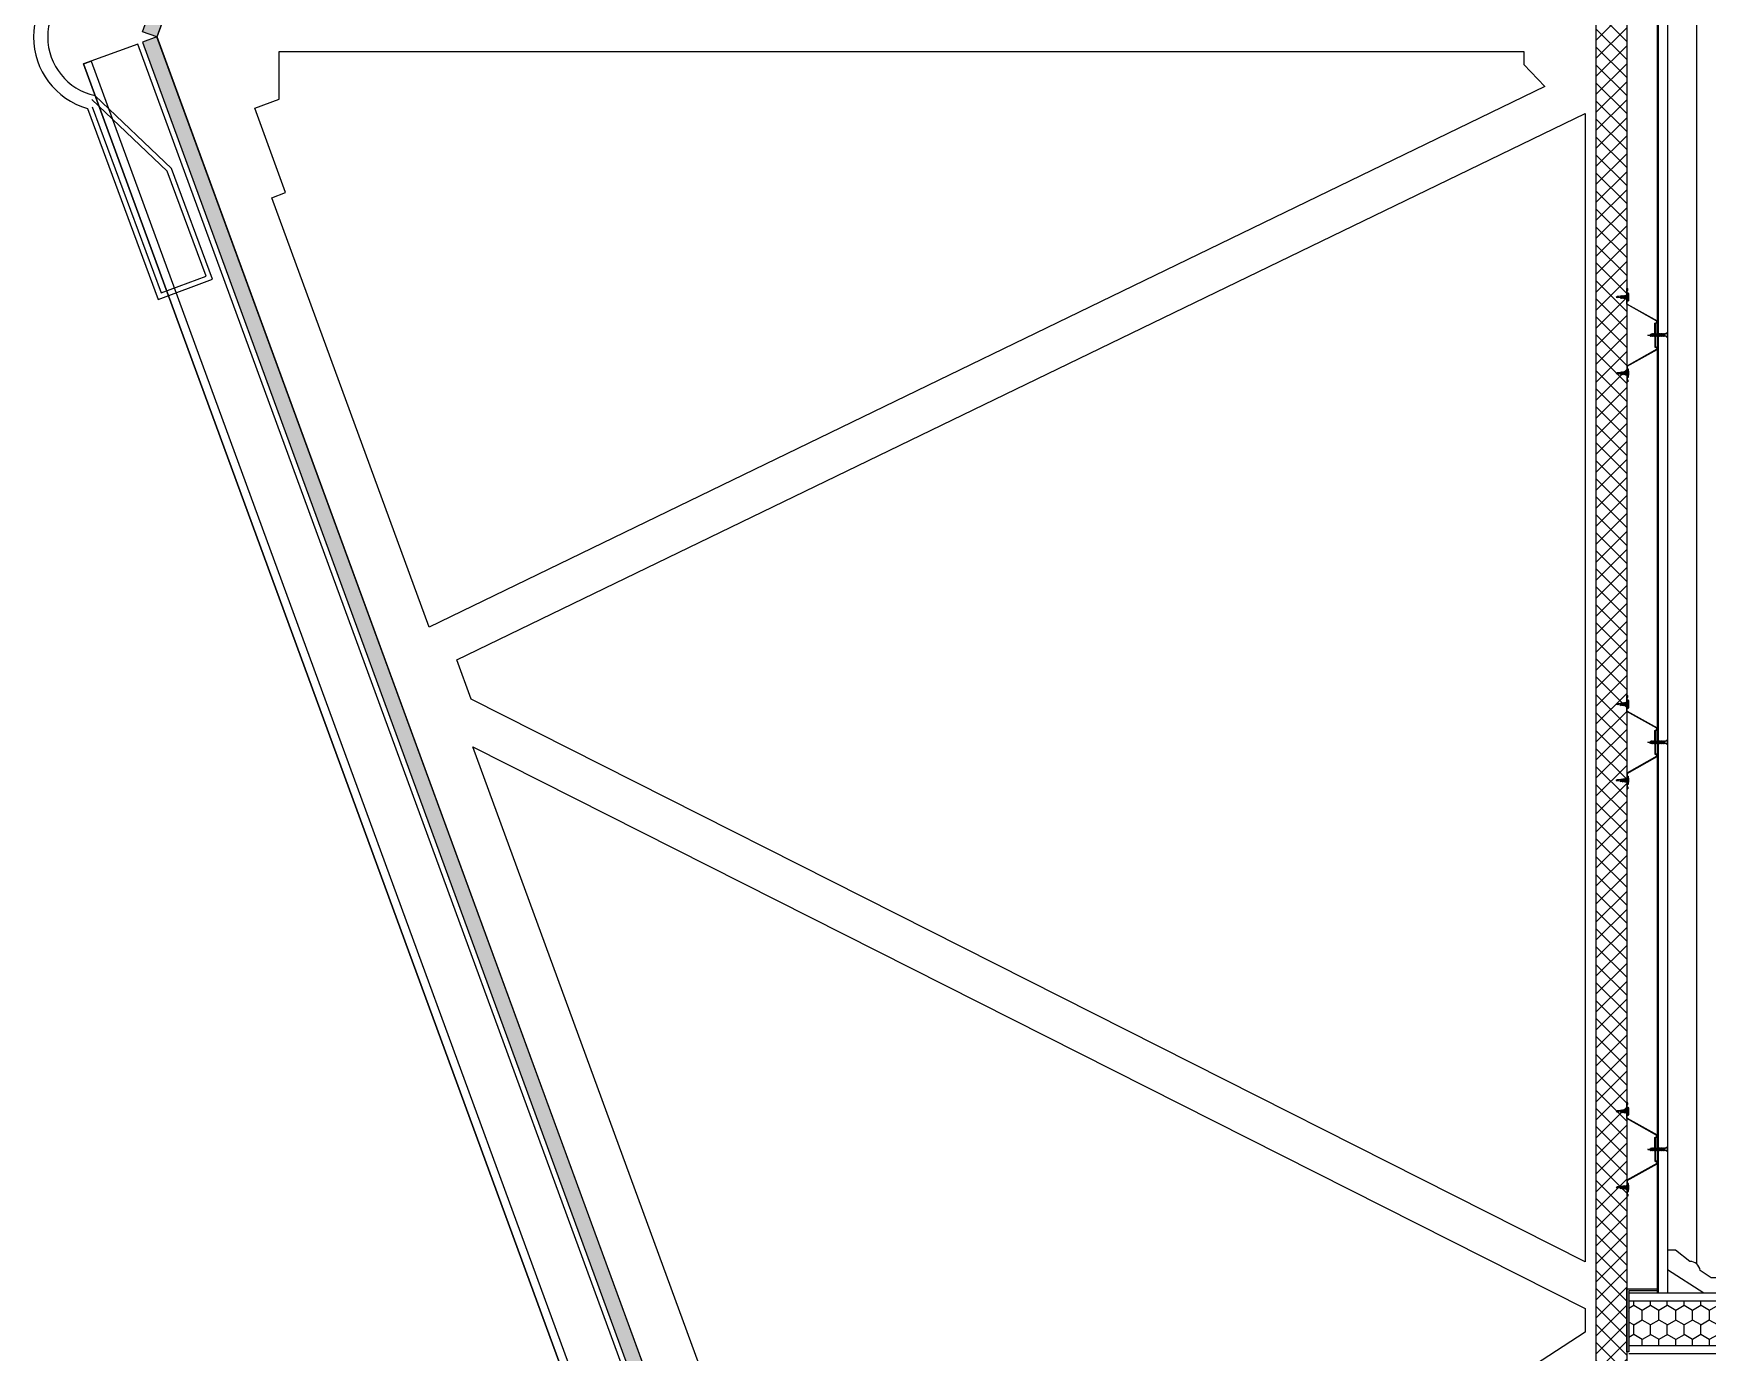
# Model space of a CAD drawing. Header units: inches. Extents: x 203 to 1065, y -1127 to 921.
# Drawn here: x 404.939 to 406.584, y 888.698 to 889.994 of the extents above; entities that cross this region are included whole.
import ezdxf

# ---------------------------------------------------------------- set-up
doc = ezdxf.new("R2010")
doc.units = ezdxf.units.IN
doc.header["$MEASUREMENT"] = 0
doc.linetypes.add('CONTINUA', pattern=[0])
for name, color, linetype in [('CORTE MUROS', 4, 'CONTINUA'), ('CORTE PERFILES Y CERCHA', 3, 'CONTINUA'), ('CORTE PROY', 8, 'CONTINUA')]:
    doc.layers.add(name, color=color, linetype=linetype)
pattern_1 = [(135.1236939, (403.875732, 448.1915297), (-0.00440986616, -0.004428948005), []), (225.1236939, (403.875732, 448.1915297), (-0.00439078432, -0.01326776217), [0.015625, -0.009375])]

msp = doc.modelspace()

# ---------------------------------------------------------------- hatches: boundary and pattern name
at = {"layer": 'CORTE MUROS', "ltscale": 0.5}
h = msp.add_hatch(dxfattribs=at)
h.set_pattern_fill('ANSI38', color=252, scale=0.05, angle=90.1237, style=0)
h.set_pattern_definition(pattern_1)
h.paths.add_polyline_path([(405.0606, 889.9907), (405.0465, 889.9959), (406.5124, 893.9964), (406.5265, 893.9913)])
h = msp.add_hatch(dxfattribs=at)
h.set_pattern_fill('ANSI38', color=252, scale=0.05, angle=90.1237, style=0)
h.set_pattern_definition(pattern_1)
h.paths.add_polyline_path([(405.0606, 889.9907), (405.0465, 889.9855), (406.5124, 885.985), (406.5265, 885.9901)])
at = {"layer": 'CORTE MUROS'}
h = msp.add_hatch(dxfattribs=at)
h.set_pattern_fill('HONEY', color=251, scale=0.003, angle=90, style=0)
h.set_pattern_definition([(90, (1627.174333, -1665.789277), (-0.008248891935, 0.0142875), [0.009525, -0.01905]), (210, (1627.174333, -1665.789277), (-0.00824889199, -0.014287499969), [0.009525, -0.01905]), (150, (1627.174333, -1665.789277), (-0.016497783924, 3.1e-11), [-0.01905, 0.009525])])
h.paths.add_polyline_path([(406.5067, 888.7487), (406.5067, 888.7047), (406.8853, 888.7047), (406.8853, 888.7487)])
at = {"layer": 'CORTE PERFILES Y CERCHA', "ltscale": 0.5}
h = msp.add_hatch(dxfattribs=at)
h.set_pattern_fill('_USER', color=251, scale=0.0125, angle=135, style=0, double=1, pattern_type=0)
h.set_pattern_definition([(135, (377.921917, 606.098404), (-0.00883883476, -0.00883883476), []), (225, (377.921917, 606.098404), (0.00883883476, -0.00883883476), [])])
h.paths.add_polyline_path([(406.4747, 886.1587), (406.4747, 893.8227), (406.5047, 893.8227), (406.5047, 886.1587)])
at = {"layer": 'CORTE PERFILES Y CERCHA'}
msp.add_hatch(color=256, dxfattribs=at).paths.add_polyline_path([(406.5047, 888.6987), (406.5047, 888.7607), (406.5225, 888.7607), (406.5227, 888.7605), (406.5229, 888.7607), (406.5347, 888.7607), (406.5347, 888.7587), (406.5067, 888.7587), (406.5067, 888.7389), (406.5065, 888.7387), (406.5067, 888.7385), (406.5067, 888.7047), (406.5067, 888.6987)])

# ---------------------------------------------------------------- linework, layer by layer
at = {"layer": 'CORTE MUROS'}
for points in [[(405.0606, 889.9907), (405.0465, 889.9959), (406.5124, 893.9964), (406.5265, 893.9913), (405.0606, 889.9907)], [(405.0606, 889.9907), (405.0465, 889.9855), (406.5124, 885.985), (406.5265, 885.9901), (405.0606, 889.9907)], [(404.9922, 889.9205), (405.0618, 889.7329), (405.1153, 889.7527), (405.0749, 889.8616), (405, 889.933)], [(404.9969, 889.9222), (405.0648, 889.7393), (405.1088, 889.7557), (405.0706, 889.8587), (404.9966, 889.9294)], [(406.5067, 888.7567), (406.8853, 888.7567), (406.8853, 888.6967), (406.5067, 888.6967)], [(406.8853, 888.7487), (406.5067, 888.7487)], [(406.8853, 888.7047), (406.5067, 888.7047)]]:
    msp.add_lwpolyline(points, dxfattribs=at)
for points in [[(404.9883, 889.9642), (406.4919, 885.8608), (406.5454, 885.8804), (405.0418, 889.9838)], [(406.4919, 885.8608), (404.9883, 889.9642), (404.9958, 889.967), (406.4994, 885.8635)]]:
    msp.add_lwpolyline(points, close=True, dxfattribs=at)
for radius, start, end in [(0.073, 105.9239, 254.0761), (0.059, 102.3006, 257.6994)]:
    msp.add_arc((405.0123, 889.9907), radius, start, end, dxfattribs=at)
at = {"layer": 'CORTE PERFILES Y CERCHA', "color": 2}
for p, q in [((406.5347, 893.7587), (406.5347, 888.7567)), ((406.5357, 893.7587), (406.5357, 888.7567)), ((406.5447, 893.7587), (406.5447, 888.7567))]:
    msp.add_line(p, q, dxfattribs=at)
at = {"layer": 'CORTE PERFILES Y CERCHA'}
for p, q in [((406.4982, 889.7359), (406.4944, 889.7351)), ((406.4944, 889.7351), (406.4952, 889.7356)), ((406.4952, 889.7351), (406.4944, 889.7351)), ((406.4944, 889.7351), (406.4952, 889.7347)), ((406.4982, 889.7359), (406.4952, 889.7356)), ((406.4952, 889.7347), (406.4952, 889.7351)), ((406.4986, 889.7343), (406.4952, 889.7347)), ((406.4986, 889.7363), (406.4982, 889.7359)), ((406.4982, 889.7359), (406.4986, 889.7343)), ((406.4986, 889.7363), (406.4991, 889.736)), ((406.499, 889.734), (406.4986, 889.7363)), ((406.499, 889.734), (406.4986, 889.7343)), ((406.499, 889.734), (406.4995, 889.7342)), ((406.4999, 889.7361), (406.4991, 889.736)), ((406.4991, 889.736), (406.4995, 889.7342)), ((406.5004, 889.7341), (406.4995, 889.7342)), ((406.5003, 889.7366), (406.4999, 889.7361)), ((406.4999, 889.7361), (406.5004, 889.7341)), ((406.5003, 889.7366), (406.5008, 889.7362)), ((406.5009, 889.7337), (406.5003, 889.7365)), ((406.5009, 889.7337), (406.5004, 889.7341)), ((406.5017, 889.7363), (406.5008, 889.7362)), ((406.5008, 889.7362), (406.5013, 889.734)), ((406.5009, 889.7337), (406.5013, 889.734)), ((406.5023, 889.7339), (406.5013, 889.734)), ((406.5021, 889.7368), (406.5017, 889.7363)), ((406.5017, 889.7363), (406.5023, 889.7339)), ((406.5021, 889.7368), (406.5026, 889.7364)), ((406.5027, 889.7334), (406.5021, 889.7368)), ((406.5027, 889.7334), (406.5023, 889.7339)), ((406.5035, 889.7365), (406.5026, 889.7364)), ((406.5026, 889.7364), (406.5032, 889.7338)), ((406.5027, 889.7334), (406.5032, 889.7338)), ((406.5042, 889.7337), (406.5032, 889.7338)), ((406.5039, 889.7371), (406.5035, 889.7365)), ((406.5035, 889.7365), (406.5042, 889.7337)), ((406.5039, 889.7371), (406.5044, 889.7366)), ((406.5047, 889.7331), (406.5039, 889.7371)), ((406.5047, 889.7331), (406.5042, 889.7337)), ((406.5051, 889.7367), (406.5044, 889.7366)), ((406.5044, 889.7366), (406.5051, 889.7336)), ((406.5047, 889.7366), (406.5047, 889.7436)), ((406.5047, 889.7331), (406.5051, 889.7336)), ((406.5047, 889.7281), (406.5047, 889.7332)), ((406.5051, 889.7367), (406.5051, 889.7436)), ((406.5051, 889.7436), (406.5052, 889.7436)), ((406.5056, 889.7386), (406.5051, 889.7381)), ((406.5051, 889.7321), (406.5051, 889.7381)), ((406.5051, 889.7367), (406.5051, 889.7336)), ((406.5051, 889.7283), (406.5051, 889.7336)), ((406.5052, 889.7417), (406.5052, 889.7436)), ((406.5052, 889.7417), (406.5056, 889.7417)), ((406.5056, 889.7417), (406.5056, 889.7436)), ((406.5056, 889.7387), (406.5056, 889.7316)), ((406.5056, 889.7386), (406.5056, 889.7317)), ((406.5064, 889.7387), (406.5064, 889.7316)), ((406.5069, 889.7351), (406.5064, 889.7351)), ((406.5056, 889.7317), (406.5051, 889.7321)), ((406.5447, 889.7003), (406.5431, 889.6989)), ((406.5447, 889.6952), (406.5447, 889.7003)), ((406.5278, 889.697), (406.5254, 889.6978)), ((406.5278, 889.697), (406.5282, 889.6987)), ((406.5281, 889.6967), (406.5278, 889.697)), ((406.5285, 889.699), (406.5281, 889.6967)), ((406.5281, 889.6967), (406.5284, 889.6968)), ((406.5285, 889.6991), (406.5282, 889.6987)), ((406.5284, 889.6968), (406.5289, 889.6987)), ((406.529, 889.6966), (406.5284, 889.6968)), ((406.5285, 889.6991), (406.5289, 889.6987)), ((406.5296, 889.6989), (406.5289, 889.6987)), ((406.529, 889.6966), (406.5296, 889.6989)), ((406.5294, 889.6963), (406.529, 889.6966)), ((406.5299, 889.6993), (406.5294, 889.6963)), ((406.5294, 889.6963), (406.5297, 889.6966)), ((406.5299, 889.6993), (406.5296, 889.6989)), ((406.5297, 889.6966), (406.5302, 889.6989)), ((406.5304, 889.6966), (406.5297, 889.6966)), ((406.5299, 889.6993), (406.5303, 889.6989)), ((406.5309, 889.6989), (406.5302, 889.6989)), ((406.5304, 889.6966), (406.5309, 889.6989)), ((406.5307, 889.6963), (406.5304, 889.6966)), ((406.5313, 889.6993), (406.5307, 889.6963)), ((406.5307, 889.6963), (406.531, 889.6966)), ((406.5313, 889.6993), (406.5309, 889.6989)), ((406.531, 889.6966), (406.5316, 889.6989)), ((406.5317, 889.6966), (406.531, 889.6966)), ((406.5313, 889.6993), (406.5316, 889.6989)), ((406.5323, 889.6989), (406.5316, 889.6989)), ((406.5317, 889.6966), (406.5323, 889.6989)), ((406.532, 889.6963), (406.5317, 889.6966)), ((406.5326, 889.6993), (406.532, 889.6963)), ((406.532, 889.6963), (406.5324, 889.6966)), ((406.5326, 889.6993), (406.5323, 889.6989)), ((406.5324, 889.6966), (406.5329, 889.6989)), ((406.5331, 889.6966), (406.5324, 889.6966)), ((406.5326, 889.6993), (406.5329, 889.6989)), ((406.5336, 889.6989), (406.5329, 889.6989)), ((406.5331, 889.6966), (406.5336, 889.6989)), ((406.5334, 889.6963), (406.5331, 889.6966)), ((406.534, 889.6993), (406.5334, 889.6963)), ((406.5334, 889.6963), (406.5337, 889.6966)), ((406.534, 889.6993), (406.5336, 889.6989)), ((406.5337, 889.6966), (406.5343, 889.6989)), ((406.5344, 889.6966), (406.5337, 889.6966)), ((406.534, 889.6993), (406.5343, 889.6989)), ((406.535, 889.6989), (406.5343, 889.6989)), ((406.5344, 889.6966), (406.535, 889.6989)), ((406.5347, 889.6963), (406.5344, 889.6966)), ((406.5353, 889.6993), (406.5347, 889.6963)), ((406.5347, 889.6963), (406.5351, 889.6966)), ((406.5353, 889.6993), (406.535, 889.6989)), ((406.5351, 889.6966), (406.5356, 889.6989)), ((406.5358, 889.6966), (406.5351, 889.6966)), ((406.5353, 889.6993), (406.5356, 889.6989)), ((406.5364, 889.6989), (406.5356, 889.6989)), ((406.5364, 889.6989), (406.5356, 889.6989)), ((406.5358, 889.6966), (406.5364, 889.6989)), ((406.5358, 889.6966), (406.5364, 889.6989)), ((406.5361, 889.6963), (406.5358, 889.6966)), ((406.5367, 889.6993), (406.5361, 889.6963)), ((406.5361, 889.6963), (406.5365, 889.6966)), ((406.5367, 889.6993), (406.5364, 889.6989)), ((406.5365, 889.6966), (406.537, 889.6989)), ((406.5372, 889.6966), (406.5365, 889.6966)), ((406.5367, 889.6993), (406.537, 889.6989)), ((406.5377, 889.6989), (406.537, 889.6989)), ((406.5372, 889.6966), (406.5377, 889.6989)), ((406.5372, 889.6966), (406.5377, 889.6989)), ((406.5372, 889.6966), (406.5377, 889.6989)), ((406.5375, 889.6963), (406.5372, 889.6966)), ((406.5381, 889.6993), (406.5375, 889.6963)), ((406.5375, 889.6963), (406.5378, 889.6966)), ((406.5381, 889.6993), (406.5377, 889.6989)), ((406.5378, 889.6966), (406.5384, 889.6989)), ((406.5385, 889.6966), (406.5378, 889.6966)), ((406.5381, 889.6993), (406.5384, 889.6989)), ((406.5391, 889.6989), (406.5384, 889.6989)), ((406.5385, 889.6966), (406.5391, 889.6989)), ((406.5385, 889.6966), (406.5391, 889.6989)), ((406.5385, 889.6966), (406.5391, 889.6989)), ((406.5388, 889.6963), (406.5385, 889.6966)), ((406.5394, 889.6993), (406.5388, 889.6963)), ((406.5388, 889.6963), (406.5392, 889.6966)), ((406.5394, 889.6993), (406.5391, 889.6989)), ((406.5392, 889.6966), (406.5397, 889.6989)), ((406.5398, 889.6966), (406.5392, 889.6966)), ((406.5394, 889.6993), (406.5397, 889.6989)), ((406.5404, 889.6989), (406.5397, 889.6989)), ((406.5398, 889.6966), (406.5404, 889.6989)), ((406.5402, 889.6963), (406.5398, 889.6966)), ((406.5407, 889.6993), (406.5402, 889.6963)), ((406.5402, 889.6963), (406.5405, 889.6966)), ((406.5407, 889.6993), (406.5404, 889.6989)), ((406.5407, 889.6993), (406.5404, 889.6989)), ((406.5405, 889.6966), (406.5411, 889.6989)), ((406.5412, 889.6966), (406.5405, 889.6966)), ((406.5407, 889.6993), (406.5411, 889.6989)), ((406.5407, 889.6993), (406.5411, 889.6989)), ((406.5418, 889.6989), (406.5411, 889.6989)), ((406.5412, 889.6966), (406.5418, 889.6989)), ((406.5415, 889.6963), (406.5412, 889.6966)), ((406.5421, 889.6993), (406.5415, 889.6963)), ((406.5415, 889.6963), (406.5419, 889.6966)), ((406.5421, 889.6993), (406.5418, 889.6989)), ((406.5421, 889.6993), (406.5418, 889.6989)), ((406.5419, 889.6966), (406.5424, 889.6989)), ((406.5424, 889.6966), (406.5419, 889.6966)), ((406.5431, 889.6966), (406.5419, 889.6966)), ((406.5421, 889.6993), (406.5424, 889.6989)), ((406.5421, 889.6993), (406.5424, 889.6989)), ((406.543, 889.6989), (406.5424, 889.6989)), ((406.5431, 889.6989), (406.5424, 889.6989)), ((406.5447, 889.6952), (406.5431, 889.6966)), ((406.5447, 889.6978), (406.5443, 889.6978)), ((406.5047, 889.6674), (406.5047, 889.6623)), ((406.5051, 889.6672), (406.5051, 889.6619)), ((406.4944, 889.6604), (406.4952, 889.6608)), ((406.4952, 889.6604), (406.4944, 889.6604)), ((406.4944, 889.6604), (406.4952, 889.6599)), ((406.4982, 889.6596), (406.4944, 889.6604)), ((406.4986, 889.6612), (406.4952, 889.6608)), ((406.4952, 889.6608), (406.4952, 889.6604)), ((406.4982, 889.6596), (406.4952, 889.6599)), ((406.4982, 889.6596), (406.4986, 889.6612)), ((406.4986, 889.6592), (406.4982, 889.6596)), ((406.499, 889.6615), (406.4986, 889.6592)), ((406.499, 889.6615), (406.4986, 889.6612)), ((406.4986, 889.6592), (406.4991, 889.6595)), ((406.499, 889.6615), (406.4995, 889.6613)), ((406.4991, 889.6595), (406.4995, 889.6613)), ((406.4999, 889.6594), (406.4991, 889.6595)), ((406.5004, 889.6614), (406.4995, 889.6613)), ((406.4999, 889.6594), (406.5004, 889.6614)), ((406.5003, 889.659), (406.4999, 889.6594)), ((406.5009, 889.6618), (406.5003, 889.659)), ((406.5003, 889.659), (406.5008, 889.6593)), ((406.5009, 889.6618), (406.5004, 889.6614)), ((406.5008, 889.6593), (406.5013, 889.6615)), ((406.5017, 889.6592), (406.5008, 889.6593)), ((406.5009, 889.6618), (406.5013, 889.6615)), ((406.5023, 889.6616), (406.5013, 889.6615)), ((406.5017, 889.6592), (406.5023, 889.6616)), ((406.5021, 889.6587), (406.5017, 889.6592)), ((406.5027, 889.6621), (406.5021, 889.6587)), ((406.5021, 889.6587), (406.5026, 889.6591)), ((406.5027, 889.6621), (406.5023, 889.6616)), ((406.5026, 889.6591), (406.5032, 889.6617)), ((406.5035, 889.659), (406.5026, 889.6591)), ((406.5027, 889.6621), (406.5032, 889.6617)), ((406.5042, 889.6618), (406.5032, 889.6617)), ((406.5035, 889.659), (406.5042, 889.6618)), ((406.5039, 889.6584), (406.5035, 889.659)), ((406.5047, 889.6624), (406.5039, 889.6584)), ((406.5039, 889.6584), (406.5044, 889.6589)), ((406.5047, 889.6624), (406.5042, 889.6618)), ((406.5044, 889.6589), (406.5051, 889.6619)), ((406.5051, 889.6588), (406.5044, 889.6589)), ((406.5047, 889.6624), (406.5051, 889.6619)), ((406.5047, 889.6589), (406.5047, 889.6519)), ((406.5056, 889.6638), (406.5051, 889.6634)), ((406.5051, 889.6634), (406.5051, 889.6619)), ((406.5051, 889.6588), (406.5051, 889.6619)), ((406.5051, 889.6588), (406.5051, 889.6519)), ((406.5051, 889.6588), (406.5051, 889.6574)), ((406.5056, 889.6569), (406.5051, 889.6574)), ((406.5051, 889.6519), (406.5052, 889.6519)), ((406.5052, 889.6538), (406.5052, 889.6519)), ((406.5052, 889.6538), (406.5056, 889.6538)), ((406.5056, 889.6568), (406.5056, 889.6639)), ((406.5056, 889.6569), (406.5056, 889.6638)), ((406.5056, 889.6538), (406.5056, 889.6519)), ((406.5064, 889.6568), (406.5064, 889.6639)), ((406.5069, 889.6604), (406.5064, 889.6604)), ((406.5047, 889.3366), (406.5047, 889.3436)), ((406.5051, 889.3367), (406.5051, 889.3436)), ((406.5051, 889.3436), (406.5052, 889.3436)), ((406.5056, 889.3386), (406.5051, 889.3381)), ((406.5051, 889.3321), (406.5051, 889.3381)), ((406.5052, 889.3417), (406.5052, 889.3436)), ((406.5052, 889.3417), (406.5056, 889.3417)), ((406.5056, 889.3417), (406.5056, 889.3436)), ((406.5056, 889.3387), (406.5056, 889.3316)), ((406.5056, 889.3386), (406.5056, 889.3317)), ((406.5064, 889.3387), (406.5064, 889.3316)), ((406.4982, 889.3359), (406.4944, 889.3351)), ((406.4944, 889.3351), (406.4952, 889.3356)), ((406.4952, 889.3351), (406.4944, 889.3351)), ((406.4944, 889.3351), (406.4952, 889.3347)), ((406.4982, 889.3359), (406.4952, 889.3356)), ((406.4952, 889.3347), (406.4952, 889.3351)), ((406.4986, 889.3343), (406.4952, 889.3347)), ((406.4986, 889.3363), (406.4982, 889.3359)), ((406.4982, 889.3359), (406.4986, 889.3343)), ((406.4986, 889.3363), (406.4991, 889.336)), ((406.499, 889.334), (406.4986, 889.3363)), ((406.499, 889.334), (406.4986, 889.3343)), ((406.499, 889.334), (406.4995, 889.3342)), ((406.4999, 889.3361), (406.4991, 889.336)), ((406.4991, 889.336), (406.4995, 889.3342)), ((406.5004, 889.3341), (406.4995, 889.3342)), ((406.5003, 889.3366), (406.4999, 889.3361)), ((406.4999, 889.3361), (406.5004, 889.3341)), ((406.5003, 889.3366), (406.5008, 889.3362)), ((406.5009, 889.3337), (406.5003, 889.3365)), ((406.5009, 889.3337), (406.5004, 889.3341)), ((406.5017, 889.3363), (406.5008, 889.3362)), ((406.5008, 889.3362), (406.5013, 889.334)), ((406.5009, 889.3337), (406.5013, 889.334)), ((406.5023, 889.3339), (406.5013, 889.334)), ((406.5021, 889.3368), (406.5017, 889.3363)), ((406.5017, 889.3363), (406.5023, 889.3339)), ((406.5021, 889.3368), (406.5026, 889.3364)), ((406.5027, 889.3334), (406.5021, 889.3368)), ((406.5027, 889.3334), (406.5023, 889.3339)), ((406.5035, 889.3365), (406.5026, 889.3364)), ((406.5026, 889.3364), (406.5032, 889.3338)), ((406.5027, 889.3334), (406.5032, 889.3338)), ((406.5042, 889.3337), (406.5032, 889.3338)), ((406.5039, 889.3371), (406.5035, 889.3365)), ((406.5035, 889.3365), (406.5042, 889.3337)), ((406.5039, 889.3371), (406.5044, 889.3366)), ((406.5047, 889.3331), (406.5039, 889.3371)), ((406.5047, 889.3331), (406.5042, 889.3337)), ((406.5051, 889.3367), (406.5044, 889.3366)), ((406.5044, 889.3366), (406.5051, 889.3336)), ((406.5047, 889.3331), (406.5051, 889.3336)), ((406.5047, 889.3281), (406.5047, 889.3332)), ((406.5051, 889.3367), (406.5051, 889.3336)), ((406.5051, 889.3283), (406.5051, 889.3336)), ((406.5056, 889.3317), (406.5051, 889.3321)), ((406.5069, 889.3351), (406.5064, 889.3351)), ((406.5278, 889.297), (406.5254, 889.2978)), ((406.5278, 889.297), (406.5282, 889.2987)), ((406.5281, 889.2967), (406.5278, 889.297)), ((406.5285, 889.299), (406.5281, 889.2967)), ((406.5281, 889.2967), (406.5284, 889.2968)), ((406.5285, 889.2991), (406.5282, 889.2987)), ((406.5284, 889.2968), (406.5289, 889.2987)), ((406.529, 889.2966), (406.5284, 889.2968)), ((406.5285, 889.2991), (406.5289, 889.2987)), ((406.5296, 889.2989), (406.5289, 889.2987)), ((406.529, 889.2966), (406.5296, 889.2989)), ((406.5294, 889.2963), (406.529, 889.2966)), ((406.5299, 889.2993), (406.5294, 889.2963)), ((406.5294, 889.2963), (406.5297, 889.2966)), ((406.5299, 889.2993), (406.5296, 889.2989)), ((406.5297, 889.2966), (406.5302, 889.2989)), ((406.5304, 889.2966), (406.5297, 889.2966)), ((406.5299, 889.2993), (406.5303, 889.2989)), ((406.5309, 889.2989), (406.5302, 889.2989)), ((406.5304, 889.2966), (406.5309, 889.2989)), ((406.5307, 889.2963), (406.5304, 889.2966)), ((406.5313, 889.2993), (406.5307, 889.2963)), ((406.5307, 889.2963), (406.531, 889.2966)), ((406.5313, 889.2993), (406.5309, 889.2989)), ((406.531, 889.2966), (406.5316, 889.2989)), ((406.5317, 889.2966), (406.531, 889.2966)), ((406.5313, 889.2993), (406.5316, 889.2989)), ((406.5323, 889.2989), (406.5316, 889.2989)), ((406.5317, 889.2966), (406.5323, 889.2989)), ((406.532, 889.2963), (406.5317, 889.2966)), ((406.5326, 889.2993), (406.532, 889.2963)), ((406.532, 889.2963), (406.5324, 889.2966)), ((406.5326, 889.2993), (406.5323, 889.2989)), ((406.5324, 889.2966), (406.5329, 889.2989)), ((406.5331, 889.2966), (406.5324, 889.2966)), ((406.5326, 889.2993), (406.5329, 889.2989)), ((406.5336, 889.2989), (406.5329, 889.2989)), ((406.5331, 889.2966), (406.5336, 889.2989)), ((406.5334, 889.2963), (406.5331, 889.2966)), ((406.534, 889.2993), (406.5334, 889.2963)), ((406.5334, 889.2963), (406.5337, 889.2966)), ((406.534, 889.2993), (406.5336, 889.2989)), ((406.5337, 889.2966), (406.5343, 889.2989)), ((406.5344, 889.2966), (406.5337, 889.2966)), ((406.534, 889.2993), (406.5343, 889.2989)), ((406.535, 889.2989), (406.5343, 889.2989)), ((406.5344, 889.2966), (406.535, 889.2989)), ((406.5347, 889.2963), (406.5344, 889.2966)), ((406.5353, 889.2993), (406.5347, 889.2963)), ((406.5347, 889.2963), (406.5351, 889.2966)), ((406.5353, 889.2993), (406.535, 889.2989)), ((406.5351, 889.2966), (406.5356, 889.2989)), ((406.5358, 889.2966), (406.5351, 889.2966)), ((406.5353, 889.2993), (406.5356, 889.2989)), ((406.5364, 889.2989), (406.5356, 889.2989)), ((406.5364, 889.2989), (406.5356, 889.2989)), ((406.5358, 889.2966), (406.5364, 889.2989)), ((406.5358, 889.2966), (406.5364, 889.2989)), ((406.5361, 889.2963), (406.5358, 889.2966)), ((406.5367, 889.2993), (406.5361, 889.2963)), ((406.5361, 889.2963), (406.5365, 889.2966)), ((406.5367, 889.2993), (406.5364, 889.2989)), ((406.5365, 889.2966), (406.537, 889.2989)), ((406.5372, 889.2966), (406.5365, 889.2966)), ((406.5367, 889.2993), (406.537, 889.2989)), ((406.5377, 889.2989), (406.537, 889.2989)), ((406.5372, 889.2966), (406.5377, 889.2989)), ((406.5372, 889.2966), (406.5377, 889.2989)), ((406.5372, 889.2966), (406.5377, 889.2989)), ((406.5375, 889.2963), (406.5372, 889.2966)), ((406.5381, 889.2993), (406.5375, 889.2963)), ((406.5375, 889.2963), (406.5378, 889.2966)), ((406.5381, 889.2993), (406.5377, 889.2989)), ((406.5378, 889.2966), (406.5384, 889.2989)), ((406.5385, 889.2966), (406.5378, 889.2966)), ((406.5381, 889.2993), (406.5384, 889.2989)), ((406.5391, 889.2989), (406.5384, 889.2989)), ((406.5385, 889.2966), (406.5391, 889.2989)), ((406.5385, 889.2966), (406.5391, 889.2989)), ((406.5385, 889.2966), (406.5391, 889.2989)), ((406.5388, 889.2963), (406.5385, 889.2966)), ((406.5394, 889.2993), (406.5388, 889.2963)), ((406.5388, 889.2963), (406.5392, 889.2966)), ((406.5394, 889.2993), (406.5391, 889.2989)), ((406.5392, 889.2966), (406.5397, 889.2989)), ((406.5398, 889.2966), (406.5392, 889.2966)), ((406.5394, 889.2993), (406.5397, 889.2989)), ((406.5404, 889.2989), (406.5397, 889.2989)), ((406.5398, 889.2966), (406.5404, 889.2989)), ((406.5402, 889.2963), (406.5398, 889.2966)), ((406.5407, 889.2993), (406.5402, 889.2963)), ((406.5402, 889.2963), (406.5405, 889.2966)), ((406.5407, 889.2993), (406.5404, 889.2989)), ((406.5407, 889.2993), (406.5404, 889.2989)), ((406.5405, 889.2966), (406.5411, 889.2989)), ((406.5412, 889.2966), (406.5405, 889.2966)), ((406.5407, 889.2993), (406.5411, 889.2989)), ((406.5407, 889.2993), (406.5411, 889.2989)), ((406.5418, 889.2989), (406.5411, 889.2989)), ((406.5412, 889.2966), (406.5418, 889.2989)), ((406.5415, 889.2963), (406.5412, 889.2966)), ((406.5421, 889.2993), (406.5415, 889.2963)), ((406.5415, 889.2963), (406.5419, 889.2966)), ((406.5421, 889.2993), (406.5418, 889.2989)), ((406.5421, 889.2993), (406.5418, 889.2989)), ((406.5419, 889.2966), (406.5424, 889.2989)), ((406.5424, 889.2966), (406.5419, 889.2966)), ((406.5431, 889.2966), (406.5419, 889.2966)), ((406.5421, 889.2993), (406.5424, 889.2989)), ((406.5421, 889.2993), (406.5424, 889.2989)), ((406.543, 889.2989), (406.5424, 889.2989)), ((406.5431, 889.2989), (406.5424, 889.2989)), ((406.5447, 889.3003), (406.5431, 889.2989)), ((406.5447, 889.2952), (406.5431, 889.2966)), ((406.5447, 889.2978), (406.5443, 889.2978)), ((406.5447, 889.2952), (406.5447, 889.3003)), ((406.4944, 889.2604), (406.4952, 889.2608)), ((406.4952, 889.2604), (406.4944, 889.2604)), ((406.4944, 889.2604), (406.4952, 889.2599)), ((406.4982, 889.2596), (406.4944, 889.2604)), ((406.4986, 889.2612), (406.4952, 889.2608)), ((406.4952, 889.2608), (406.4952, 889.2604)), ((406.4982, 889.2596), (406.4952, 889.2599)), ((406.4982, 889.2596), (406.4986, 889.2612)), ((406.4986, 889.2592), (406.4982, 889.2596)), ((406.499, 889.2615), (406.4986, 889.2592)), ((406.499, 889.2615), (406.4986, 889.2612)), ((406.4986, 889.2592), (406.4991, 889.2595)), ((406.499, 889.2615), (406.4995, 889.2613)), ((406.4991, 889.2595), (406.4995, 889.2613)), ((406.4999, 889.2594), (406.4991, 889.2595)), ((406.5004, 889.2614), (406.4995, 889.2613)), ((406.4999, 889.2594), (406.5004, 889.2614)), ((406.5003, 889.259), (406.4999, 889.2594)), ((406.5009, 889.2618), (406.5003, 889.259)), ((406.5003, 889.259), (406.5008, 889.2593)), ((406.5009, 889.2618), (406.5004, 889.2614)), ((406.5008, 889.2593), (406.5013, 889.2615)), ((406.5017, 889.2592), (406.5008, 889.2593)), ((406.5009, 889.2618), (406.5013, 889.2615)), ((406.5023, 889.2616), (406.5013, 889.2615)), ((406.5017, 889.2592), (406.5023, 889.2616)), ((406.5021, 889.2587), (406.5017, 889.2592)), ((406.5027, 889.2621), (406.5021, 889.2587)), ((406.5021, 889.2587), (406.5026, 889.2591)), ((406.5027, 889.2621), (406.5023, 889.2616)), ((406.5026, 889.2591), (406.5032, 889.2617)), ((406.5035, 889.259), (406.5026, 889.2591)), ((406.5027, 889.2621), (406.5032, 889.2617)), ((406.5042, 889.2618), (406.5032, 889.2617)), ((406.5035, 889.259), (406.5042, 889.2618)), ((406.5039, 889.2584), (406.5035, 889.259)), ((406.5047, 889.2624), (406.5039, 889.2584)), ((406.5039, 889.2584), (406.5044, 889.2589)), ((406.5047, 889.2624), (406.5042, 889.2618)), ((406.5044, 889.2589), (406.5051, 889.2619)), ((406.5051, 889.2588), (406.5044, 889.2589)), ((406.5047, 889.2674), (406.5047, 889.2623)), ((406.5047, 889.2624), (406.5051, 889.2619)), ((406.5047, 889.2589), (406.5047, 889.2519)), ((406.5051, 889.2672), (406.5051, 889.2619)), ((406.5056, 889.2638), (406.5051, 889.2634)), ((406.5051, 889.2634), (406.5051, 889.2619)), ((406.5051, 889.2588), (406.5051, 889.2619)), ((406.5051, 889.2588), (406.5051, 889.2519)), ((406.5051, 889.2588), (406.5051, 889.2574)), ((406.5056, 889.2569), (406.5051, 889.2574)), ((406.5056, 889.2568), (406.5056, 889.2639)), ((406.5056, 889.2569), (406.5056, 889.2638)), ((406.5064, 889.2568), (406.5064, 889.2639)), ((406.5069, 889.2604), (406.5064, 889.2604)), ((406.5051, 889.2519), (406.5052, 889.2519)), ((406.5052, 889.2538), (406.5052, 889.2519)), ((406.5052, 889.2538), (406.5056, 889.2538)), ((406.5056, 889.2538), (406.5056, 889.2519)), ((406.5047, 888.9366), (406.5047, 888.9436)), ((406.5051, 888.9367), (406.5051, 888.9436)), ((406.5051, 888.9436), (406.5052, 888.9436)), ((406.5052, 888.9417), (406.5052, 888.9436)), ((406.5056, 888.9417), (406.5056, 888.9436)), ((406.4982, 888.9359), (406.4944, 888.9351)), ((406.4944, 888.9351), (406.4952, 888.9356)), ((406.4952, 888.9351), (406.4944, 888.9351)), ((406.4944, 888.9351), (406.4952, 888.9347)), ((406.4982, 888.9359), (406.4952, 888.9356)), ((406.4952, 888.9347), (406.4952, 888.9351)), ((406.4986, 888.9343), (406.4952, 888.9347)), ((406.4986, 888.9363), (406.4982, 888.9359)), ((406.4982, 888.9359), (406.4986, 888.9343)), ((406.4986, 888.9363), (406.4991, 888.936)), ((406.499, 888.934), (406.4986, 888.9363)), ((406.499, 888.934), (406.4986, 888.9343)), ((406.499, 888.934), (406.4995, 888.9342)), ((406.4999, 888.9361), (406.4991, 888.936)), ((406.4991, 888.936), (406.4995, 888.9342)), ((406.5004, 888.9341), (406.4995, 888.9342)), ((406.5003, 888.9366), (406.4999, 888.9361)), ((406.4999, 888.9361), (406.5004, 888.9341)), ((406.5003, 888.9366), (406.5008, 888.9362)), ((406.5009, 888.9337), (406.5003, 888.9365)), ((406.5009, 888.9337), (406.5004, 888.9341)), ((406.5017, 888.9363), (406.5008, 888.9362)), ((406.5008, 888.9362), (406.5013, 888.934)), ((406.5009, 888.9337), (406.5013, 888.934)), ((406.5023, 888.9339), (406.5013, 888.934)), ((406.5021, 888.9368), (406.5017, 888.9363)), ((406.5017, 888.9363), (406.5023, 888.9339)), ((406.5021, 888.9368), (406.5026, 888.9364)), ((406.5027, 888.9334), (406.5021, 888.9368)), ((406.5027, 888.9334), (406.5023, 888.9339)), ((406.5035, 888.9365), (406.5026, 888.9364)), ((406.5026, 888.9364), (406.5032, 888.9338)), ((406.5027, 888.9334), (406.5032, 888.9338)), ((406.5042, 888.9337), (406.5032, 888.9338)), ((406.5039, 888.9371), (406.5035, 888.9365)), ((406.5035, 888.9365), (406.5042, 888.9337)), ((406.5039, 888.9371), (406.5044, 888.9366)), ((406.5047, 888.9331), (406.5039, 888.9371)), ((406.5047, 888.9331), (406.5042, 888.9337)), ((406.5051, 888.9367), (406.5044, 888.9366)), ((406.5044, 888.9366), (406.5051, 888.9336)), ((406.5047, 888.9331), (406.5051, 888.9336)), ((406.5047, 888.9281), (406.5047, 888.9332)), ((406.5056, 888.9386), (406.5051, 888.9381)), ((406.5051, 888.9321), (406.5051, 888.9381)), ((406.5051, 888.9367), (406.5051, 888.9336)), ((406.5051, 888.9283), (406.5051, 888.9336)), ((406.5056, 888.9317), (406.5051, 888.9321)), ((406.5052, 888.9417), (406.5056, 888.9417)), ((406.5056, 888.9387), (406.5056, 888.9316)), ((406.5056, 888.9386), (406.5056, 888.9317)), ((406.5064, 888.9387), (406.5064, 888.9316)), ((406.5069, 888.9351), (406.5064, 888.9351)), ((406.5278, 888.897), (406.5254, 888.8978)), ((406.5278, 888.897), (406.5282, 888.8987)), ((406.5281, 888.8967), (406.5278, 888.897)), ((406.5285, 888.899), (406.5281, 888.8967)), ((406.5281, 888.8967), (406.5284, 888.8968)), ((406.5285, 888.8991), (406.5282, 888.8987)), ((406.5284, 888.8968), (406.5289, 888.8987)), ((406.529, 888.8966), (406.5284, 888.8968)), ((406.5285, 888.8991), (406.5289, 888.8987)), ((406.5296, 888.8989), (406.5289, 888.8987)), ((406.529, 888.8966), (406.5296, 888.8989)), ((406.5294, 888.8963), (406.529, 888.8966)), ((406.5299, 888.8993), (406.5294, 888.8963)), ((406.5294, 888.8963), (406.5297, 888.8966)), ((406.5299, 888.8993), (406.5296, 888.8989)), ((406.5297, 888.8966), (406.5302, 888.8989)), ((406.5304, 888.8966), (406.5297, 888.8966)), ((406.5299, 888.8993), (406.5303, 888.8989)), ((406.5309, 888.8989), (406.5302, 888.8989)), ((406.5304, 888.8966), (406.5309, 888.8989)), ((406.5307, 888.8963), (406.5304, 888.8966)), ((406.5313, 888.8993), (406.5307, 888.8963)), ((406.5307, 888.8963), (406.531, 888.8966)), ((406.5313, 888.8993), (406.5309, 888.8989)), ((406.531, 888.8966), (406.5316, 888.8989)), ((406.5317, 888.8966), (406.531, 888.8966)), ((406.5313, 888.8993), (406.5316, 888.8989)), ((406.5323, 888.8989), (406.5316, 888.8989)), ((406.5317, 888.8966), (406.5323, 888.8989)), ((406.532, 888.8963), (406.5317, 888.8966)), ((406.5326, 888.8993), (406.532, 888.8963)), ((406.532, 888.8963), (406.5324, 888.8966)), ((406.5326, 888.8993), (406.5323, 888.8989)), ((406.5324, 888.8966), (406.5329, 888.8989)), ((406.5331, 888.8966), (406.5324, 888.8966)), ((406.5326, 888.8993), (406.5329, 888.8989)), ((406.5336, 888.8989), (406.5329, 888.8989)), ((406.5331, 888.8966), (406.5336, 888.8989)), ((406.5334, 888.8963), (406.5331, 888.8966)), ((406.534, 888.8993), (406.5334, 888.8963)), ((406.5334, 888.8963), (406.5337, 888.8966)), ((406.534, 888.8993), (406.5336, 888.8989)), ((406.5337, 888.8966), (406.5343, 888.8989)), ((406.5344, 888.8966), (406.5337, 888.8966)), ((406.534, 888.8993), (406.5343, 888.8989)), ((406.535, 888.8989), (406.5343, 888.8989)), ((406.5344, 888.8966), (406.535, 888.8989)), ((406.5347, 888.8963), (406.5344, 888.8966)), ((406.5353, 888.8993), (406.5347, 888.8963)), ((406.5347, 888.8963), (406.5351, 888.8966)), ((406.5353, 888.8993), (406.535, 888.8989)), ((406.5351, 888.8966), (406.5356, 888.8989)), ((406.5358, 888.8966), (406.5351, 888.8966)), ((406.5353, 888.8993), (406.5356, 888.8989)), ((406.5364, 888.8989), (406.5356, 888.8989)), ((406.5364, 888.8989), (406.5356, 888.8989)), ((406.5358, 888.8966), (406.5364, 888.8989)), ((406.5358, 888.8966), (406.5364, 888.8989)), ((406.5361, 888.8963), (406.5358, 888.8966)), ((406.5367, 888.8993), (406.5361, 888.8963)), ((406.5361, 888.8963), (406.5365, 888.8966)), ((406.5367, 888.8993), (406.5364, 888.8989)), ((406.5365, 888.8966), (406.537, 888.8989)), ((406.5372, 888.8966), (406.5365, 888.8966)), ((406.5367, 888.8993), (406.537, 888.8989)), ((406.5377, 888.8989), (406.537, 888.8989)), ((406.5372, 888.8966), (406.5377, 888.8989)), ((406.5372, 888.8966), (406.5377, 888.8989)), ((406.5372, 888.8966), (406.5377, 888.8989)), ((406.5375, 888.8963), (406.5372, 888.8966)), ((406.5381, 888.8993), (406.5375, 888.8963)), ((406.5375, 888.8963), (406.5378, 888.8966)), ((406.5381, 888.8993), (406.5377, 888.8989)), ((406.5378, 888.8966), (406.5384, 888.8989)), ((406.5385, 888.8966), (406.5378, 888.8966)), ((406.5381, 888.8993), (406.5384, 888.8989)), ((406.5391, 888.8989), (406.5384, 888.8989)), ((406.5385, 888.8966), (406.5391, 888.8989)), ((406.5385, 888.8966), (406.5391, 888.8989)), ((406.5385, 888.8966), (406.5391, 888.8989)), ((406.5388, 888.8963), (406.5385, 888.8966)), ((406.5394, 888.8993), (406.5388, 888.8963)), ((406.5388, 888.8963), (406.5392, 888.8966)), ((406.5394, 888.8993), (406.5391, 888.8989)), ((406.5392, 888.8966), (406.5397, 888.8989)), ((406.5398, 888.8966), (406.5392, 888.8966)), ((406.5394, 888.8993), (406.5397, 888.8989)), ((406.5404, 888.8989), (406.5397, 888.8989)), ((406.5398, 888.8966), (406.5404, 888.8989)), ((406.5402, 888.8963), (406.5398, 888.8966)), ((406.5407, 888.8993), (406.5402, 888.8963)), ((406.5402, 888.8963), (406.5405, 888.8966)), ((406.5407, 888.8993), (406.5404, 888.8989)), ((406.5407, 888.8993), (406.5404, 888.8989)), ((406.5405, 888.8966), (406.5411, 888.8989)), ((406.5412, 888.8966), (406.5405, 888.8966)), ((406.5407, 888.8993), (406.5411, 888.8989)), ((406.5407, 888.8993), (406.5411, 888.8989)), ((406.5418, 888.8989), (406.5411, 888.8989)), ((406.5412, 888.8966), (406.5418, 888.8989)), ((406.5415, 888.8963), (406.5412, 888.8966)), ((406.5421, 888.8993), (406.5415, 888.8963)), ((406.5415, 888.8963), (406.5419, 888.8966)), ((406.5421, 888.8993), (406.5418, 888.8989)), ((406.5421, 888.8993), (406.5418, 888.8989)), ((406.5419, 888.8966), (406.5424, 888.8989)), ((406.5424, 888.8966), (406.5419, 888.8966)), ((406.5431, 888.8966), (406.5419, 888.8966)), ((406.5421, 888.8993), (406.5424, 888.8989)), ((406.5421, 888.8993), (406.5424, 888.8989)), ((406.543, 888.8989), (406.5424, 888.8989)), ((406.5431, 888.8989), (406.5424, 888.8989)), ((406.5447, 888.9003), (406.5431, 888.8989)), ((406.5447, 888.8952), (406.5431, 888.8966)), ((406.5447, 888.8978), (406.5443, 888.8978)), ((406.5447, 888.8952), (406.5447, 888.9003)), ((406.4986, 888.8612), (406.4952, 888.8608)), ((406.4982, 888.8596), (406.4986, 888.8612)), ((406.499, 888.8615), (406.4986, 888.8592)), ((406.499, 888.8615), (406.4986, 888.8612)), ((406.499, 888.8615), (406.4995, 888.8613)), ((406.4991, 888.8595), (406.4995, 888.8613)), ((406.5004, 888.8614), (406.4995, 888.8613)), ((406.4999, 888.8594), (406.5004, 888.8614)), ((406.5009, 888.8618), (406.5003, 888.859)), ((406.5009, 888.8618), (406.5004, 888.8614)), ((406.5008, 888.8593), (406.5013, 888.8615)), ((406.5009, 888.8618), (406.5013, 888.8615)), ((406.5023, 888.8616), (406.5013, 888.8615)), ((406.5017, 888.8592), (406.5023, 888.8616)), ((406.5027, 888.8621), (406.5021, 888.8587)), ((406.5027, 888.8621), (406.5023, 888.8616)), ((406.5026, 888.8591), (406.5032, 888.8617)), ((406.5027, 888.8621), (406.5032, 888.8617)), ((406.5042, 888.8618), (406.5032, 888.8617)), ((406.5035, 888.859), (406.5042, 888.8618)), ((406.5047, 888.8624), (406.5039, 888.8584)), ((406.5047, 888.8624), (406.5042, 888.8618)), ((406.5044, 888.8589), (406.5051, 888.8619)), ((406.5047, 888.8674), (406.5047, 888.8623)), ((406.5047, 888.8624), (406.5051, 888.8619)), ((406.5051, 888.8672), (406.5051, 888.8619)), ((406.5056, 888.8638), (406.5051, 888.8634)), ((406.5051, 888.8634), (406.5051, 888.8619)), ((406.5051, 888.8588), (406.5051, 888.8619)), ((406.5056, 888.8568), (406.5056, 888.8639)), ((406.5056, 888.8569), (406.5056, 888.8638)), ((406.5064, 888.8568), (406.5064, 888.8639)), ((406.4944, 888.8604), (406.4952, 888.8608)), ((406.4952, 888.8604), (406.4944, 888.8604)), ((406.4944, 888.8604), (406.4952, 888.8599)), ((406.4982, 888.8596), (406.4944, 888.8604)), ((406.4952, 888.8608), (406.4952, 888.8604)), ((406.4982, 888.8596), (406.4952, 888.8599)), ((406.4986, 888.8592), (406.4982, 888.8596)), ((406.4986, 888.8592), (406.4991, 888.8595)), ((406.4999, 888.8594), (406.4991, 888.8595)), ((406.5003, 888.859), (406.4999, 888.8594)), ((406.5003, 888.859), (406.5008, 888.8593)), ((406.5017, 888.8592), (406.5008, 888.8593)), ((406.5021, 888.8587), (406.5017, 888.8592)), ((406.5021, 888.8587), (406.5026, 888.8591)), ((406.5035, 888.859), (406.5026, 888.8591)), ((406.5039, 888.8584), (406.5035, 888.859)), ((406.5039, 888.8584), (406.5044, 888.8589)), ((406.5051, 888.8588), (406.5044, 888.8589)), ((406.5047, 888.8589), (406.5047, 888.8519)), ((406.5051, 888.8588), (406.5051, 888.8519)), ((406.5051, 888.8588), (406.5051, 888.8574)), ((406.5056, 888.8569), (406.5051, 888.8574)), ((406.5051, 888.8519), (406.5052, 888.8519)), ((406.5052, 888.8538), (406.5052, 888.8519)), ((406.5052, 888.8538), (406.5056, 888.8538)), ((406.5056, 888.8538), (406.5056, 888.8519)), ((406.5069, 888.8604), (406.5064, 888.8604))]:
    msp.add_line(p, q, dxfattribs=at)
for points in [[(406.4637, 893.8227), (406.5047, 893.8227), (406.5047, 886.1587), (406.4637, 886.1587), (405.0607, 889.9907), (406.4637, 893.8227)], [(405.328, 889.4109), (405.1734, 889.8328), (405.187, 889.8378), (405.1566, 889.9207), (405.1807, 889.9295), (405.1807, 889.9766), (406.4037, 889.9766), (406.4037, 889.9638), (406.4243, 889.942), (405.328, 889.4109)], [(406.4637, 888.7874), (405.3694, 889.34), (405.3552, 889.3786), (406.4637, 889.9156), (406.4637, 888.7874)], [(406.5323, 889.6989), (406.5323, 889.7094), (406.5342, 889.7103), (406.5342, 889.7115), (406.5047, 889.7281)], [(406.5051, 889.7283), (406.5347, 889.7119), (406.5347, 889.71), (406.5328, 889.7091), (406.5328, 889.6991)], [(406.5323, 889.6963), (406.5323, 889.6861), (406.5342, 889.6852), (406.5342, 889.684), (406.5047, 889.6674)], [(406.5051, 889.6672), (406.5347, 889.6836), (406.5347, 889.6855), (406.5328, 889.6864), (406.5328, 889.6966)], [(406.5323, 889.2989), (406.5323, 889.3094), (406.5342, 889.3103), (406.5342, 889.3115), (406.5047, 889.3281)], [(406.5051, 889.3283), (406.5347, 889.3119), (406.5347, 889.31), (406.5328, 889.3091), (406.5328, 889.2991)], [(405.7651, 888.2631), (405.7633, 888.268), (405.7487, 888.2627), (405.3711, 889.2932), (406.4637, 888.7415), (406.4637, 888.718), (405.7651, 888.2631)], [(406.5323, 889.2963), (406.5323, 889.2861), (406.5342, 889.2852), (406.5342, 889.284), (406.5047, 889.2674)], [(406.5051, 889.2672), (406.5347, 889.2836), (406.5347, 889.2855), (406.5328, 889.2864), (406.5328, 889.2966)], [(406.5323, 888.8989), (406.5323, 888.9094), (406.5342, 888.9103), (406.5342, 888.9115), (406.5047, 888.9281)], [(406.5051, 888.9283), (406.5347, 888.9119), (406.5347, 888.91), (406.5328, 888.9091), (406.5328, 888.8991)], [(406.5323, 888.8963), (406.5323, 888.8861), (406.5342, 888.8852), (406.5342, 888.884), (406.5047, 888.8674)], [(406.5051, 888.8672), (406.5347, 888.8836), (406.5347, 888.8855), (406.5328, 888.8864), (406.5328, 888.8966)], [(406.5067, 888.7385), (406.5067, 888.6987), (406.5047, 888.6987), (406.5047, 888.7607), (406.5225, 888.7607), (406.5227, 888.7605), (406.5229, 888.7607), (406.5347, 888.7607), (406.5347, 888.7587), (406.5067, 888.7587), (406.5067, 888.7389), (406.5065, 888.7387), (406.5067, 888.7385)]]:
    msp.add_lwpolyline(points, dxfattribs=at)
at = {"layer": 'CORTE PERFILES Y CERCHA', "color": 2}
msp.add_lwpolyline([(406.4747, 886.1587), (406.4747, 893.8227), (406.5047, 893.8227), (406.5047, 886.1587)], close=True, dxfattribs=at)
at = {"layer": 'CORTE PERFILES Y CERCHA'}
msp.add_lwpolyline([(406.5447, 888.7987), (406.5447, 888.7796), (406.5803, 888.7567), (406.5947, 888.7567), (406.5947, 888.7716), (406.5877, 888.7716), (406.5769, 888.7789, 0.359853), (406.5667, 888.7877), (406.5525, 888.7987)], format="xyb", close=True, dxfattribs=at)
for centre, radius, start, end in [((406.5051, 889.7436), 0.000437, 0, 180), ((406.506, 889.7387), 0.000403, 0, 180), ((406.4971, 889.7351), 0.00976, 342.0915, 17.9085), ((406.506, 889.7316), 0.000403, 180, 0), ((406.5259, 889.7009), 0.00322, 261.9716, 316.3452), ((406.5051, 889.6519), 0.000437, 180, 0), ((406.506, 889.6639), 0.000403, 0, 180), ((406.506, 889.6568), 0.000403, 180, 0), ((406.4971, 889.6604), 0.00976, 342.0915, 17.9085), ((406.5051, 889.3436), 0.000437, 0, 180), ((406.506, 889.3387), 0.000403, 0, 180), ((406.4971, 889.3351), 0.00976, 342.0915, 17.9085), ((406.506, 889.3316), 0.000403, 180, 0), ((406.5259, 889.3009), 0.00322, 261.9716, 316.3452), ((406.506, 889.2639), 0.000403, 0, 180), ((406.506, 889.2568), 0.000403, 180, 0), ((406.4971, 889.2604), 0.00976, 342.0915, 17.9085), ((406.5051, 889.2519), 0.000437, 180, 0), ((406.5051, 888.9436), 0.000437, 0, 180), ((406.506, 888.9387), 0.000403, 0, 180), ((406.506, 888.9316), 0.000403, 180, 0), ((406.4971, 888.9351), 0.00976, 342.0915, 17.9085), ((406.5259, 888.9009), 0.00322, 261.9716, 316.3452), ((406.506, 888.8639), 0.000403, 0, 180), ((406.4971, 888.8604), 0.00976, 342.0915, 17.9085), ((406.5051, 888.8519), 0.000437, 180, 0), ((406.506, 888.8568), 0.000403, 180, 0)]:
    msp.add_arc(centre, radius, start, end, dxfattribs=at)
at = {"layer": 'CORTE PROY', "ltscale": 0.5}
msp.add_line((406.5734, 888.7851), (406.5734, 890.0471), dxfattribs=at)

doc.saveas('drawing.dxf')
